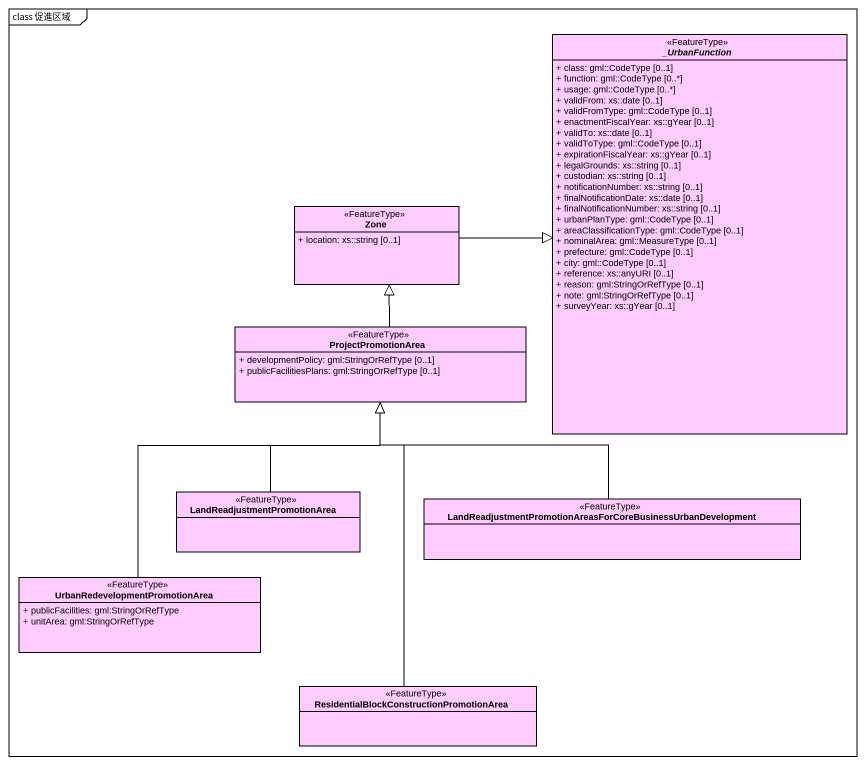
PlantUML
@startuml
mainframe class 促進区域
hide circle
hide empty members
skinparam classAttributeIconSize 0
abstract class "_UrbanFunction" as UrbanFunction <<FeatureType>> #FFCCFF {
  + class: gml::CodeType [0..1]
  + function: gml::CodeType [0..*]
  + usage: gml::CodeType [0..*]
  + validFrom: xs::date [0..1]
  + validFromType: gml::CodeType [0..1]
  + enactmentFiscalYear: xs::gYear [0..1]
  + validTo: xs::date [0..1]
  + validToType: gml::CodeType [0..1]
  + expirationFiscalYear: xs::gYear [0..1]
  + legalGrounds: xs::string [0..1]
  + custodian: xs::string [0..1]
  + notificationNumber: xs::string [0..1]
  + finalNotificationDate: xs::date [0..1]
  + finalNotificationNumber: xs::string [0..1]
  + urbanPlanType: gml::CodeType [0..1]
  + areaClassificationType: gml::CodeType [0..1]
  + nominalArea: gml::MeasureType [0..1]
  + prefecture: gml::CodeType [0..1]
  + city: gml::CodeType [0..1]
  + reference: xs::anyURI [0..1]
  + reason: gml:StringOrRefType [0..1]
  + note: gml:StringOrRefType [0..1]
  + surveyYear: xs::gYear [0..1]
}
class Zone <<FeatureType>> #FFCCFF {
  + location: xs::string [0..1]
}
class ProjectPromotionArea <<FeatureType>> #FFCCFF {
  + developmentPolicy: gml:StringOrRefType [0..1]
  + publicFacilitiesPlans: gml:StringOrRefType [0..1]
}
class "LandReadjustmentPromotionArea" as LandReadjustmentPromotionAre <<FeatureType>> #FFCCFF
class "LandReadjustmentPromotionAreasForCoreBusinessUrbanDevelopment" as LandReadjustmentPromotionAre_2 <<FeatureType>> #FFCCFF
class "UrbanRedevelopmentPromotionArea" as UrbanRedevelopmentPromotionA <<FeatureType>> #FFCCFF {
  + publicFacilities: gml:StringOrRefType
  + unitArea: gml:StringOrRefType
}
class "ResidentialBlockConstructionPromotionArea" as ResidentialBlockConstruction <<FeatureType>> #FFCCFF
Zone -right-|> UrbanFunction
ProjectPromotionArea -up-|> Zone
LandReadjustmentPromotionAre -up-|> ProjectPromotionArea
LandReadjustmentPromotionAre_2 -up-|> ProjectPromotionArea
UrbanRedevelopmentPromotionA -up-|> ProjectPromotionArea
ResidentialBlockConstruction -up-|> ProjectPromotionArea
@enduml
